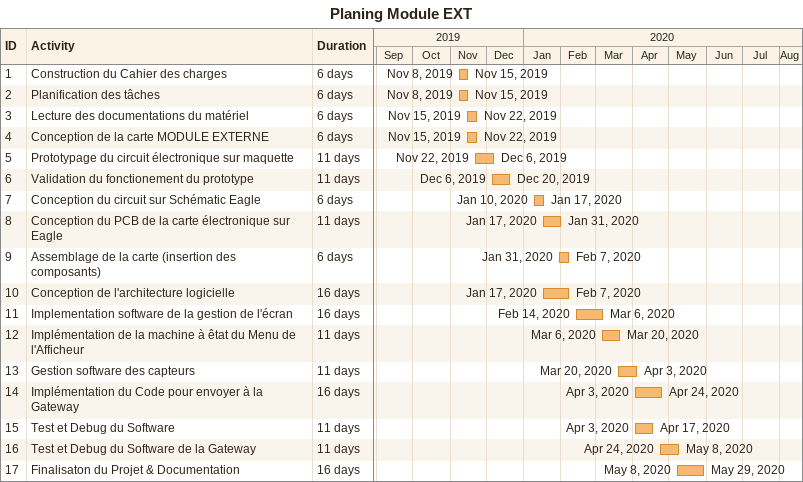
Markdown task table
Planing Module EXT

| ID | Task | Duration | Start | Finish |
|---|---|---|---|---|
| 1 | Construction du Cahier des charges | 6d | 2019-11-08 | 2019-11-15 |
| 2 | Planification des tâches | 6d | 2019-11-08 | 2019-11-15 |
| 3 | Lecture des documentations du matériel | 6d | 2019-11-15 | 2019-11-22 |
| 4 | Conception de la carte MODULE EXTERNE | 6d | 2019-11-15 | 2019-11-22 |
| 5 | Prototypage du circuit électronique sur maquette | 11d | 2019-11-22 | 2019-12-06 |
| 6 | Validation du fonctionement du prototype | 11d | 2019-12-06 | 2019-12-20 |
| 7 | Conception du circuit sur Schématic Eagle | 6d | 2020-01-10 | 2020-01-17 |
| 8 | Conception du PCB de la carte électronique sur Eagle | 11d | 2020-01-17 | 2020-01-31 |
| 9 | Assemblage de la carte (insertion des composants) | 6d | 2020-01-31 | 2020-02-07 |
| 10 | Conception de l'architecture logicielle | 16d | 2020-01-17 | 2020-02-07 |
| 11 | Implementation software de la gestion de l'écran | 16d | 2020-02-14 | 2020-03-06 |
| 12 | Implémentation de la machine à êtat du Menu de l'Afficheur | 11d | 2020-03-06 | 2020-03-20 |
| 13 | Gestion software des capteurs | 11d | 2020-03-20 | 2020-04-03 |
| 14 | Implémentation du Code pour envoyer à la Gateway | 16d | 2020-04-03 | 2020-04-24 |
| 15 | Test et Debug du Software | 11d | 2020-04-03 | 2020-04-17 |
| 16 | Test et Debug du Software de la Gateway | 11d | 2020-04-24 | 2020-05-08 |
| 17 | Finalisaton du Projet & Documentation | 16d | 2020-05-08 | 2020-05-29 |
